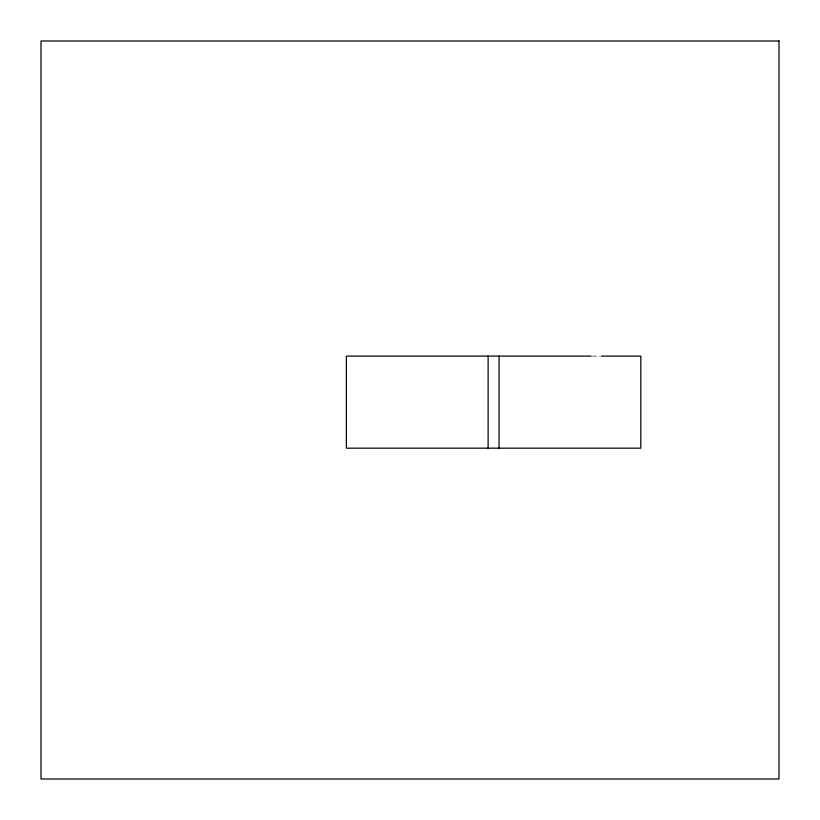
<?xml version="1.0" encoding="UTF-8"?>
<svg xmlns="http://www.w3.org/2000/svg" width="820" height="820" viewBox="0 0 820 820"><rect width="100%" height="100%" fill="white"/><g stroke="black" fill="none" stroke-linecap="round" stroke-linejoin="round"><path stroke-width="0.61" stroke-dasharray="4.1 3.07" d="M592.46 356.106L600.096 356.106"/><path stroke-width="1.23" d="M591.189 356.106L346.378 356.106L346.378 448.171L640.82 448.171L640.82 356.106L601.367 356.106M499.072 356.106L499.072 448.171M488.125 356.106L488.125 448.171M779 41L41 41L41 779L779 779L779 41"/></g></svg>
